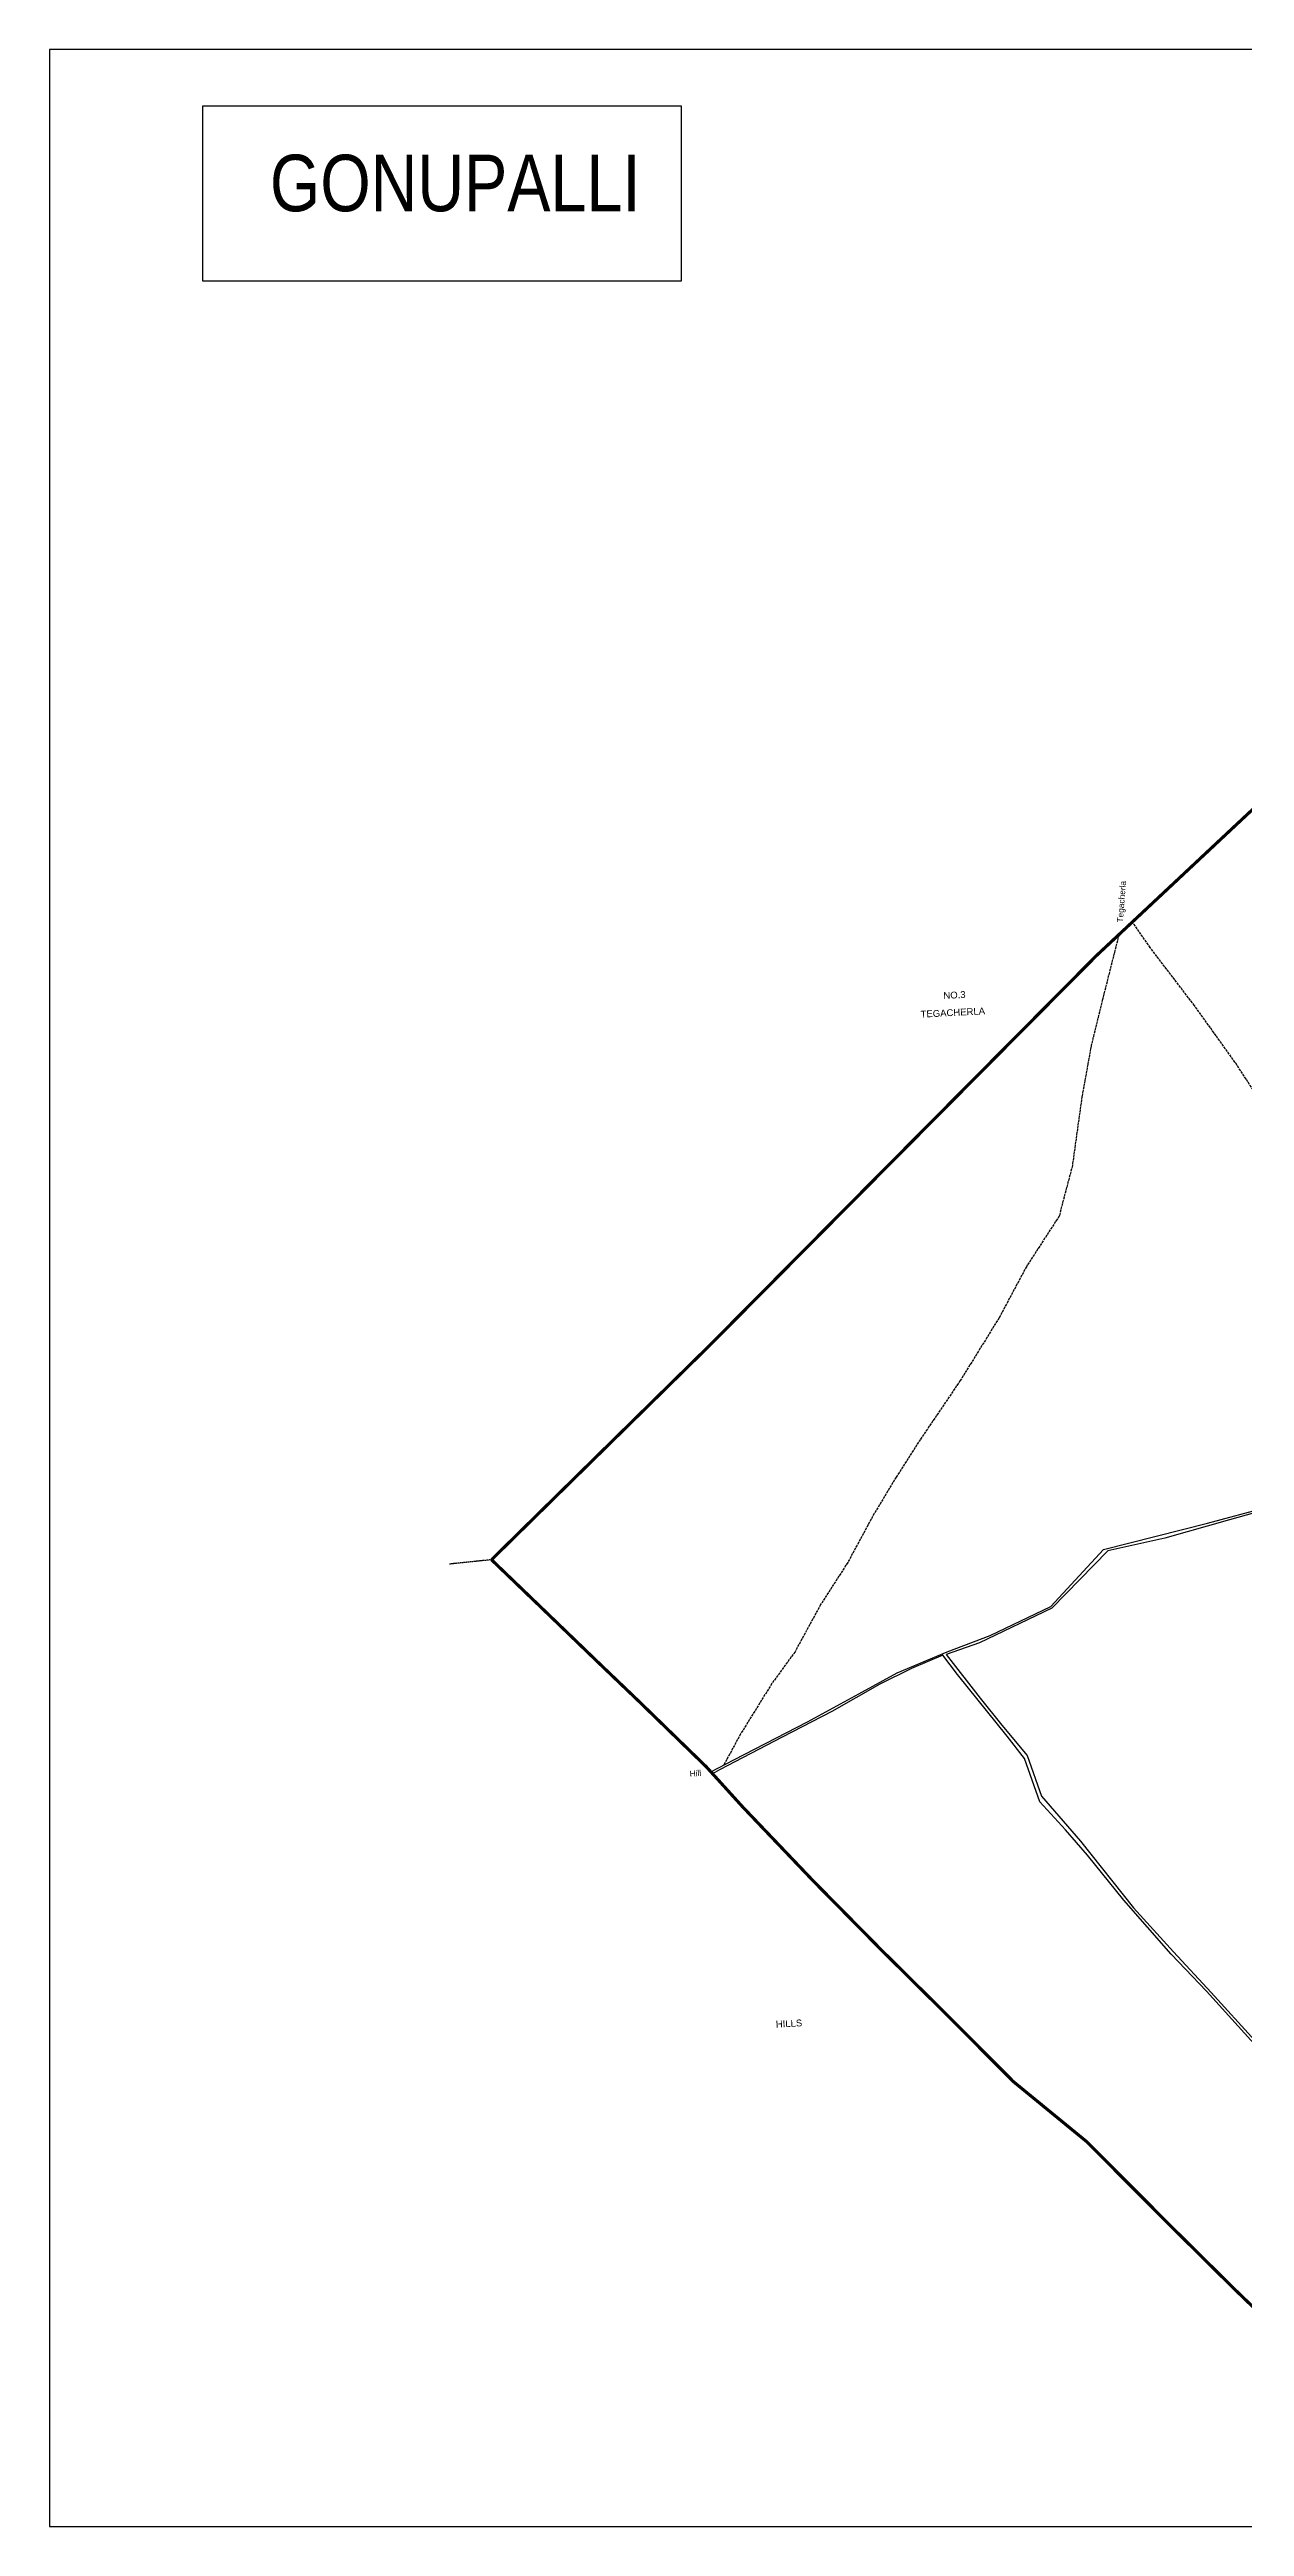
# Model space of a CAD drawing. Header units: inches. Extents: x 325586 to 341753, y 1581072 to 1592491.
# Drawn here: x 325586 to 331097, y 1581072 to 1592491 of the extents above; entities that cross this region are included whole.
import ezdxf

# ---------------------------------------------------------------- set-up
doc = ezdxf.new("R2010")
doc.units = ezdxf.units.IN
doc.header["$MEASUREMENT"] = 0
for name, pattern in [('ACAD_ISO02W100', [15, 12, -3]), ('ACAD_ISO03W100', [30, 12, -18]), ('BORDER', [1.75, 0.5, -0.25, 0.5, -0.25, 0, -0.25])]:
    doc.linetypes.add(name, pattern=pattern)
for name, color, linetype in [('C LINE COO', 6, 'Continuous'), ('CARTTRACK', 30, 'ACAD_ISO02W100'), ('TEXT', 7, 'Continuous'), ('TITLEBLOCK', 7, 'Continuous')]:
    doc.layers.add(name, color=color, linetype=linetype)
doc.layers.add('ROAD', color=1, linetype='Continuous', lineweight=25)
doc.layers.add('VILL_BOUNDARY', color=6, linetype='BORDER', lineweight=30)
doc.styles.add('ARIALN', font='ARIALN.TTF')
doc.styles.get("Standard").update_dxf_attribs({"font": 'arial.ttf'})

msp = doc.modelspace()

# ---------------------------------------------------------------- linework, layer by layer
at = {"layer": 'C LINE COO', "color": 0}
msp.add_lwpolyline([(325586, 1581072), (341753, 1581072), (341753, 1592491), (325586, 1592491), (325586, 1581072)], dxfattribs=at)
msp.add_lwpolyline([(326292, 1592232), (328499, 1592232), (328499, 1591423), (326292, 1591423)], close=True, dxfattribs=at)
at = {"layer": 'CARTTRACK'}
for points in [[(330518, 1588412), (330442, 1588112), (330390, 1587900), (330347, 1587663), (330303, 1587346), (330242, 1587113), (330091, 1586880), (329965, 1586644), (329786, 1586355), (329602, 1586084), (329491, 1585910), (329389, 1585742), (329267, 1585516), (329142, 1585322), (329024, 1585105), (328917, 1584958), (328773, 1584726), (328695, 1584582)], [(332192, 1586147), (332152, 1586215), (332058, 1586348), (331956, 1586511), (331899, 1586592), (331754, 1586798), (331590, 1587033), (331433, 1587250), (331305, 1587452), (331211, 1587582), (331053, 1587823), (330866, 1588084), (330662, 1588351), (330580, 1588469)]]:
    msp.add_lwpolyline(points, dxfattribs=at)
at = {"layer": 'ROAD'}
for points in [[(328635, 1584551), (328742, 1584606), (329081, 1584782), (329318, 1584911), (329495, 1585008), (329725, 1585105), (329924, 1585180), (330203, 1585314), (330447, 1585576), (330926, 1585697), (331201, 1585771)], [(331220, 1585766), (331028, 1585713), (330729, 1585629), (330467, 1585570), (330209, 1585305), (329875, 1585146), (329721, 1585092), (329877, 1584891), (329978, 1584766), (330095, 1584627), (330161, 1584439), (330341, 1584231), (330585, 1583924), (330770, 1583721), (330943, 1583534), (331145, 1583312)], [(331185, 1583250), (330922, 1583540), (330758, 1583710), (330540, 1583959), (330373, 1584167), (330272, 1584284), (330153, 1584413), (330082, 1584612), (330002, 1584715), (329773, 1585000), (329706, 1585089), (329561, 1585028), (329415, 1584956), (329194, 1584830), (328965, 1584711), (328676, 1584560), (328644, 1584542)]]:
    msp.add_lwpolyline(points, dxfattribs=at)
at = {"layer": 'VILL_BOUNDARY', "color": 6, "linetype": 'ACAD_ISO03W100', "lineweight": -2, "ltscale": 3, "const_width": 14.5}
for points in [[(327624, 1585529), (328631, 1586518), (330414, 1588314), (331100, 1588956), (331743, 1589557)], [(331343, 1581885), (331048, 1582169), (330766, 1582448), (330368, 1582847), (330031, 1583123), (329708, 1583447), (329422, 1583730), (329110, 1584046), (328781, 1584391), (328615, 1584574), (328304, 1584876), (328123, 1585049), (327853, 1585309), (327624, 1585529)]]:
    msp.add_lwpolyline(points, dxfattribs=at)
at = {"layer": 'VILL_BOUNDARY'}
msp.add_lwpolyline([(327624, 1585529), (327431, 1585509)], dxfattribs=at)

# ---------------------------------------------------------------- texts
at = {"layer": 'TEXT'}
for s, height, rotation, p in [('Tegacherla', 27.5, 85.6588, (330536, 1588466)), ('TEGACHERLA', 31.4, 3.0672, (329604, 1588028)), ('NO.3', 31.4, 3.0672, (329709, 1588114)), ('Hill', 27.5, 5.3121, (328539, 1584528)), ('HILLS', 31.4, 3.0672, (328936, 1583372))]:
    msp.add_text(s, height=height, rotation=rotation, dxfattribs=at).set_placement(p)
at = {"layer": 'TITLEBLOCK', "color": 0, "extrusion": (0.000201441, 0.004807, 0.999988), "style": 'ARIALN'}
msp.add_text('GONUPALLI', height=260.7, rotation=359.9999, dxfattribs=at).set_placement((326602, 1591727, 7717))

doc.saveas('drawing.dxf')
